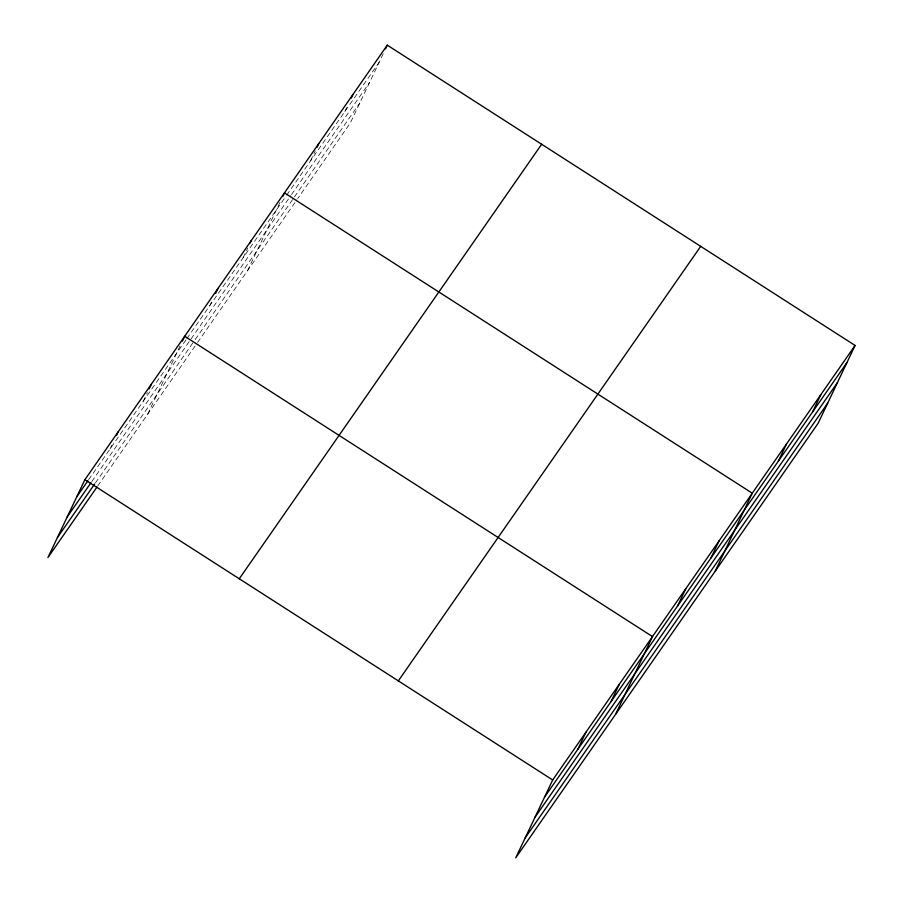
<?xml version="1.0" encoding="UTF-8"?>
<svg xmlns="http://www.w3.org/2000/svg" width="903" height="903" viewBox="0 0 903 903"><rect width="100%" height="100%" fill="white"/><g stroke="black" fill="none" stroke-linecap="round" stroke-linejoin="round"><path stroke-width="0.68" stroke-dasharray="4.51 3.39" d="M110.031 448.994L111.769 445.326M143.295 401.203L147.358 392.636M147.708 414.15L180.036 346.063M209.812 305.609L211.562 301.941M243.076 257.806L247.727 248.02M247.49 270.753L280.404 201.448M310.609 160.768L315.26 150.982M344.878 111.52L347.204 106.622M383.211 53.717L350.308 123.022L297.708 198.604M88.641 479.73L186.052 339.742M186.842 338.614L285.901 196.267M286.702 195.127L379.147 62.273M91.801 481.559L290.732 195.703M291.522 194.551L369.632 82.32M95.458 482.868L194.45 340.612M195.24 339.472L293.678 198.028M294.468 196.888L359.823 102.976M97.817 485.848L196.809 343.591M197.599 342.451L296.906 199.755"/><path stroke-width="1.35" d="M855.073 345.454L552.692 779.978L515.726 857.85L818.107 423.326L855.073 345.454L387.274 45.15L84.893 479.674L47.927 557.546L97.027 486.988M116.419 435.539L118.158 431.871M149.097 388.967L151.422 384.08M182.361 341.176L184.686 336.277L652.485 636.592L615.507 714.454M215.625 293.373L217.939 288.486M250.041 243.133L251.203 240.683M282.729 196.561L284.468 192.892L752.267 493.196L715.289 571.068M316.998 147.313L318.736 143.645M351.267 98.066L353.005 94.397M385.536 48.818L387.274 45.15M577.83 749.309L585.957 732.186M611.094 701.507L619.221 684.384M677.611 605.913L685.738 588.79M710.875 558.122L719.002 540.999M778.409 461.072L786.536 443.949M812.677 411.824L820.804 394.701M76.766 496.797L87.851 480.859M67.251 516.843L91 482.699M57.442 537.499L94.657 484.008M239.272 578.778L541.653 144.254M398.325 680.885L700.705 246.361M544.565 797.101L846.946 362.577M535.05 817.147L837.431 382.624M525.241 837.803L827.622 403.28M84.893 479.674L552.692 779.978"/></g></svg>
